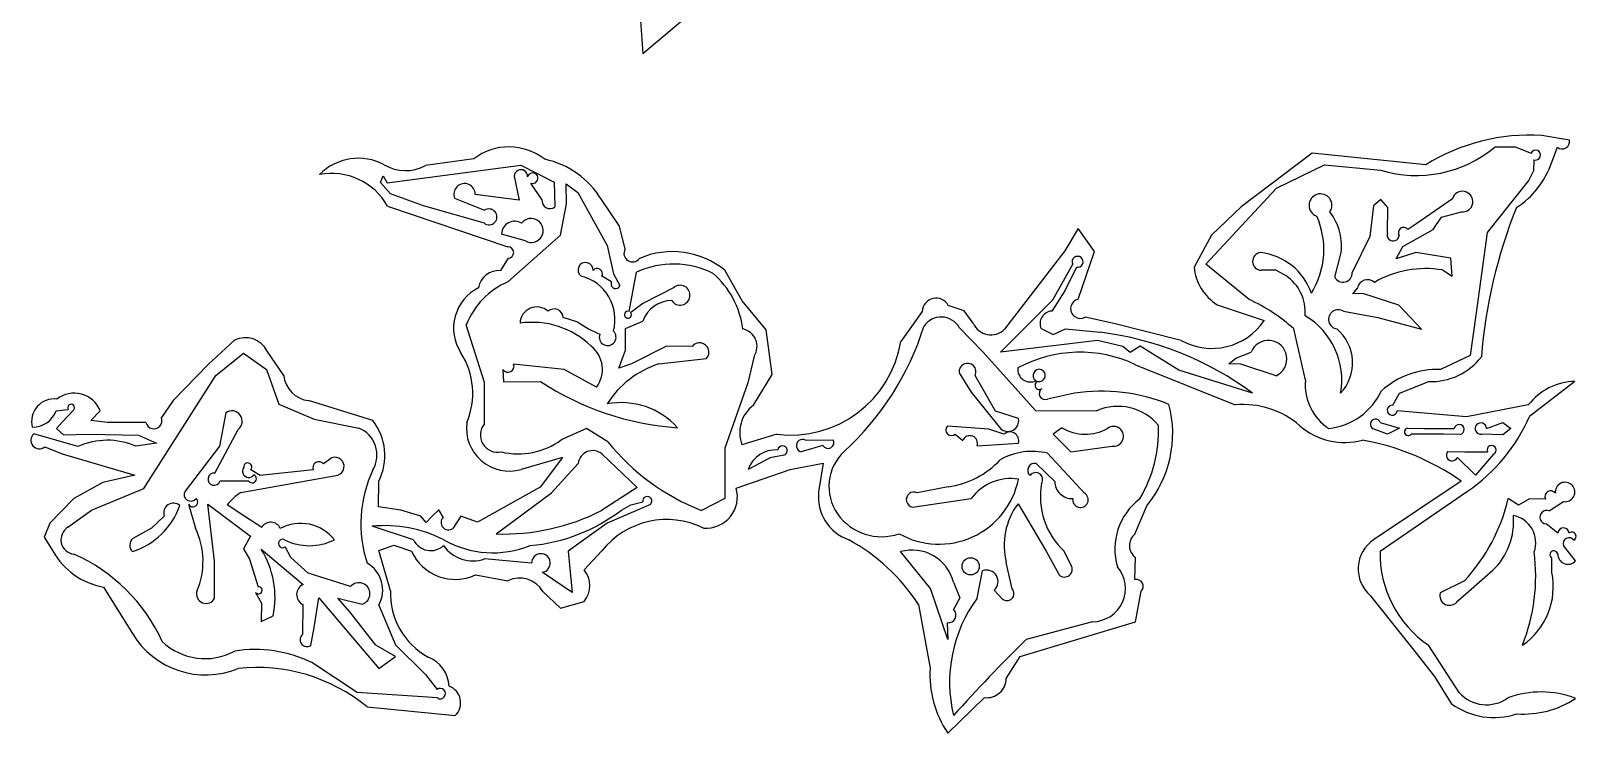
# Model space of a CAD drawing. Extents: x 0.1 to 7.7, y 0.72 to 10.33.
# Drawn here: x 0.1 to 3.759, y 5.285 to 6.949 of the extents above; entities that cross this region are included whole.
import ezdxf

# ---------------------------------------------------------------- set-up
doc = ezdxf.new("R2010")
doc.units = 0

msp = doc.modelspace()

# ---------------------------------------------------------------- linework, layer by layer
at = {"layer": 'Default', "color": 162, "linetype": 'CONTINUOUS'}
for p, q in [((1.534722, 7.090718), (1.548611, 6.895855)), ((1.548611, 6.895855), (1.697751, 7.02116)), ((3.743207, 6.689913), (3.67811, 6.70141)), ((3.133868, 6.659744), (2.965466, 6.532026)), ((3.402779, 6.631966), (3.133868, 6.659744)), ((3.567344, 6.674614), (3.614981, 6.67465)), ((3.614981, 6.67465), (3.652247, 6.659744)), ((3.701567, 6.638013), (3.715104, 6.67344)), ((0.94343, 6.589415), (1.259639, 6.630971)), ((1.148559, 6.645855), (1.034071, 6.63019)), ((1.259639, 6.630971), (1.339296, 6.590825)), ((3.04918, 6.576792), (3.163025, 6.631966)), ((3.163025, 6.631966), (3.296448, 6.619012)), ((3.658815, 6.643866), (3.657925, 6.617424)), ((0.927772, 6.589791), (0.933928, 6.605644)), ((0.951046, 6.563006), (0.927772, 6.589791)), ((0.933928, 6.605644), (0.94343, 6.589415)), ((1.244582, 6.604816), (1.256306, 6.548163)), ((1.310096, 6.549299), (1.283821, 6.588346)), ((1.339296, 6.590825), (1.340453, 6.532136)), ((1.367028, 6.586538), (1.395242, 6.56603)), ((1.368056, 6.539326), (1.367028, 6.586538)), ((3.646807, 6.595255), (3.548611, 6.471254)), ((3.657925, 6.617424), (3.646807, 6.595255)), ((1.029563, 6.534743), (0.951046, 6.563006)), ((1.103141, 6.55255), (1.174233, 6.524068)), ((1.256306, 6.548163), (1.152227, 6.561689)), ((1.395242, 6.56603), (1.464263, 6.440518)), ((2.881944, 6.395907), (3.04918, 6.576792)), ((3.465946, 6.550958), (3.381746, 6.492906)), ((0.944603, 6.534), (1.22937, 6.437522)), ((1.173611, 6.493076), (1.029563, 6.534743)), ((1.354162, 6.465294), (1.368056, 6.539326)), ((1.493886, 6.486673), (1.450882, 6.549546)), ((2.965466, 6.532026), (2.895455, 6.464739)), ((3.279188, 6.534467), (3.270833, 6.462031)), ((3.296609, 6.549709), (3.279188, 6.534467)), ((3.313523, 6.530722), (3.296609, 6.549709)), ((3.3125, 6.47058), (3.313523, 6.530722)), ((3.440271, 6.507966), (3.487202, 6.519962)), ((1.506944, 6.431982), (1.493886, 6.486673)), ((2.579478, 6.480549), (2.548611, 6.427747)), ((2.618239, 6.426305), (2.579478, 6.480549)), ((3.348317, 6.438135), (3.420722, 6.478179)), ((3.381746, 6.492906), (3.360645, 6.478486)), ((3.420722, 6.478179), (3.440271, 6.507966)), ((1.270833, 6.45141), (1.214312, 6.467697)), ((1.229366, 6.354428), (1.354162, 6.465294)), ((1.464263, 6.440518), (1.479167, 6.372989)), ((2.895455, 6.464739), (2.854167, 6.38931)), ((3.270833, 6.462031), (3.228949, 6.376125)), ((3.548611, 6.471254), (3.521811, 6.275753)), ((1.229932, 6.410203), (1.211859, 6.380937)), ((2.548611, 6.427747), (2.405587, 6.242056)), ((2.579498, 6.313151), (2.618239, 6.426305)), ((3.187336, 6.365573), (3.201389, 6.417238)), ((3.332511, 6.40888), (3.348317, 6.438135)), ((3.379301, 6.423632), (3.332511, 6.40888)), ((3.462172, 6.410374), (3.379301, 6.423632)), ((3.465306, 6.368104), (3.462172, 6.410374)), ((1.475069, 6.354704), (1.451979, 6.367684)), ((1.479167, 6.372989), (1.494745, 6.345827)), ((1.516401, 6.284275), (1.53432, 6.377134)), ((1.784446, 6.30909), (1.743474, 6.381656)), ((2.519628, 6.311943), (2.566809, 6.39634)), ((2.575579, 6.389282), (2.548628, 6.333268)), ((2.984554, 6.31252), (2.881944, 6.395907)), ((3.048715, 6.381851), (3.013685, 6.381964)), ((3.048715, 6.381851), (3.071379, 6.369046)), ((3.442552, 6.382466), (3.465306, 6.368104)), ((1.621632, 6.340298), (1.549114, 6.302827)), ((2.548628, 6.333268), (2.517336, 6.285028)), ((3.230558, 6.325638), (3.241048, 6.339634)), ((1.549114, 6.302827), (1.520197, 6.281707)), ((1.841213, 6.240912), (1.784446, 6.30909)), ((2.310043, 6.285715), (2.272372, 6.298002)), ((2.395631, 6.187749), (2.519628, 6.311943)), ((2.909148, 6.299822), (3.020547, 6.262445)), ((3.253775, 6.326409), (3.230558, 6.325638)), ((3.339235, 6.299285), (3.253775, 6.326409)), ((3.392772, 6.242058), (3.339235, 6.299285)), ((1.395165, 6.259174), (1.360556, 6.270021)), ((1.507853, 6.243674), (1.549053, 6.261553)), ((2.210798, 6.284283), (2.159722, 6.213116)), ((2.331185, 6.256557), (2.310043, 6.285715)), ((2.664409, 6.255972), (2.596682, 6.270853)), ((3.208185, 6.284742), (3.289534, 6.269869)), ((3.289534, 6.269869), (3.392772, 6.242058)), ((3.521811, 6.275753), (3.507802, 6.179804)), ((1.173611, 6.115989), (1.130926, 6.252812)), ((1.507936, 6.19221), (1.507853, 6.243674)), ((1.855133, 6.134367), (1.841213, 6.240912)), ((2.297965, 6.245972), (2.353737, 6.188201)), ((2.492188, 6.243569), (2.52091, 6.229269)), ((2.52091, 6.229269), (2.549749, 6.243076)), ((2.549749, 6.243076), (2.631702, 6.234899)), ((2.824035, 6.215298), (2.664409, 6.255972)), ((3.118056, 6.120986), (3.090278, 6.243061)), ((0.58221, 6.216193), (0.520456, 6.159183)), ((0.53747, 6.132619), (0.6035, 6.185109)), ((0.6035, 6.185109), (0.65751, 6.146521)), ((0.698608, 6.132617), (0.65907, 6.190321)), ((1.49203, 6.149736), (1.507936, 6.19221)), ((1.605186, 6.202053), (1.52248, 6.159663)), ((1.665785, 6.201409), (1.605186, 6.202053)), ((2.353737, 6.188201), (2.479186, 6.049394)), ((2.625959, 6.215298), (2.395631, 6.187749)), ((2.685629, 6.201409), (2.625959, 6.215298)), ((2.703, 6.186578), (2.685629, 6.201409)), ((2.727006, 6.201536), (2.703, 6.186578)), ((2.81848, 6.144974), (2.727006, 6.201536)), ((2.952861, 6.173631), (2.989328, 6.187836)), ((0.520456, 6.159183), (0.436905, 6.072933)), ((1.362663, 6.14679), (1.242945, 6.15962)), ((1.52248, 6.159663), (1.49203, 6.149736)), ((1.587006, 6.159998), (1.69955, 6.172752)), ((1.8125, 6.178353), (1.797955, 6.115346)), ((2.715933, 6.157903), (2.95166, 6.062519)), ((2.937008, 6.160392), (2.952861, 6.173631)), ((2.965424, 6.159574), (2.937008, 6.160392)), ((3.048611, 6.131964), (2.965424, 6.159574)), ((3.507802, 6.179804), (3.437964, 6.146629)), ((0.367507, 5.864208), (0.53747, 6.132619)), ((0.65751, 6.146521), (0.686833, 6.064639)), ((1.173611, 6.017841), (1.173611, 6.115989)), ((1.217541, 6.146802), (1.218864, 6.117046)), ((1.218864, 6.117046), (1.306817, 6.118075)), ((1.438842, 6.104788), (1.362663, 6.14679)), ((1.797955, 6.115346), (1.743056, 5.959797)), ((1.811119, 6.061911), (1.855133, 6.134367)), ((2.297825, 6.139089), (2.326567, 6.092924)), ((2.383824, 6.047743), (2.335802, 6.132424)), ((2.993056, 6.090297), (2.81848, 6.144974)), ((3.340627, 6.090566), (3.410419, 6.118075)), ((3.756279, 6.118498), (3.648515, 6.0354)), ((2.326567, 6.092924), (2.395833, 6.006964)), ((2.571441, 6.090297), (2.507597, 6.076408)), ((3.325, 6.06191), (3.340627, 6.090566)), ((0.15968, 6.048631), (0.188113, 6.051937)), ((0.201582, 6.05139), (0.174073, 6.021623)), ((0.241454, 6.025414), (0.263921, 6.048624)), ((0.436905, 6.072933), (0.40878, 6.032531)), ((0.561507, 6.043954), (0.546679, 5.964636)), ((0.686833, 6.064639), (0.770605, 6.028954)), ((0.909355, 6.025885), (0.757522, 6.072776)), ((2.4385, 6.030183), (2.383824, 6.047743)), ((2.479186, 6.049394), (2.623551, 6.04863)), ((3.499333, 6.034067), (3.335371, 6.04863)), ((3.645834, 6.06252), (3.499333, 6.034067)), ((0.174073, 6.021623), (0.160232, 6.006609)), ((0.160232, 6.006609), (0.177376, 5.992047)), ((0.28084, 6.020853), (0.241454, 6.025414)), ((0.372174, 6.021222), (0.28084, 6.020853)), ((0.535069, 5.900997), (0.590278, 6.004308)), ((0.770605, 6.028954), (0.876131, 6.00786)), ((1.415846, 6.006964), (1.355926, 5.979836)), ((1.466306, 5.975437), (1.415846, 6.006964)), ((2.368668, 6.00555), (2.270293, 6.01229)), ((2.403969, 5.993075), (2.368668, 6.00555)), ((2.540959, 6.008688), (2.520721, 5.992955)), ((3.3125, 5.993075), (3.278197, 6.006256)), ((3.295165, 6.020853), (3.340632, 6.007397)), ((3.340632, 6.007397), (3.3125, 5.993075)), ((3.35963, 6.007895), (3.399198, 6.006964)), ((3.399198, 6.006964), (3.470179, 6.006964)), ((3.546871, 6.006964), (3.585446, 6.020853)), ((3.585446, 6.020853), (3.604025, 6.006838)), ((3.604025, 6.006838), (3.585641, 5.99208)), ((0.210964, 5.963727), (0.106439, 5.994025)), ((0.177376, 5.992047), (0.237934, 5.993075)), ((0.237934, 5.993075), (0.354831, 5.991039)), ((0.397566, 5.971839), (0.348673, 5.964733)), ((0.354831, 5.991039), (0.397566, 5.971839)), ((0.546679, 5.964636), (0.464868, 5.858591)), ((1.866194, 5.993172), (1.783712, 5.968214)), ((1.975194, 5.966819), (1.923611, 5.951408)), ((1.934284, 5.979435), (2.000121, 5.979965)), ((2.288762, 5.993433), (2.306752, 5.978585)), ((2.340278, 5.965297), (2.438329, 5.971711)), ((2.520721, 5.992955), (2.535301, 5.977976)), ((2.535301, 5.977976), (2.5625, 5.951408)), ((2.5625, 5.951408), (2.659558, 5.965147)), ((3.444624, 5.993075), (3.368056, 5.993075)), ((3.484372, 5.992552), (3.444624, 5.993075)), ((3.585641, 5.99208), (3.534722, 5.993075)), ((0.132613, 5.963005), (0.174033, 5.946696)), ((0.174033, 5.946696), (0.345749, 5.89614)), ((0.812599, 5.937519), (0.792414, 5.922776)), ((1.358585, 5.93793), (1.260447, 5.909862)), ((1.358585, 5.93793), (1.306086, 5.867969)), ((1.45232, 5.945948), (1.53544, 5.866998)), ((1.743056, 5.959797), (1.743496, 5.840883)), ((1.850159, 5.937519), (1.798611, 5.909741)), ((1.882819, 5.943533), (1.850159, 5.937519)), ((2.59467, 5.853712), (2.507543, 5.947959)), ((3.455067, 5.952437), (3.495186, 5.951408)), ((3.520833, 5.895852), (3.477794, 5.938284)), ((3.495186, 5.951408), (3.548851, 5.95171)), ((3.563063, 5.945922), (3.520833, 5.895852)), ((0.345749, 5.89614), (0.270245, 5.878428)), ((0.59688, 5.854992), (0.826822, 5.896544)), ((0.6431, 5.895662), (0.620896, 5.909091)), ((0.768587, 5.908794), (0.6431, 5.895662)), ((1.332673, 5.854317), (1.395955, 5.92374)), ((1.769856, 5.865576), (1.897702, 5.909741)), ((1.897702, 5.909741), (1.976225, 5.924642)), ((1.976225, 5.924642), (1.965278, 5.8567)), ((2.480525, 5.923685), (2.524602, 5.881402)), ((0.270245, 5.878428), (0.201812, 5.840637)), ((0.243501, 5.813243), (0.367507, 5.864208)), ((0.615976, 5.881963), (0.547357, 5.881963)), ((0.923072, 5.821089), (0.923541, 5.881891)), ((1.306086, 5.867969), (1.157207, 5.784741)), ((1.53544, 5.866998), (1.450896, 5.812133)), ((2.272133, 5.868817), (2.198867, 5.854185)), ((3.486771, 5.882095), (3.279031, 5.742827)), ((3.2947, 5.715637), (3.501877, 5.857914)), ((0.201812, 5.840637), (0.144857, 5.782243)), ((0.473054, 5.827059), (0.489284, 5.770291)), ((0.518918, 5.827457), (0.619751, 5.751344)), ((0.534722, 5.692572), (0.518918, 5.827457)), ((0.606612, 5.797963), (0.564426, 5.825747)), ((0.97582, 5.813545), (0.923072, 5.821089)), ((1.201389, 5.756963), (1.332673, 5.854317)), ((1.56673, 5.826905), (1.46461, 5.782454)), ((1.498034, 5.813491), (1.520463, 5.825864)), ((1.520463, 5.825864), (1.548629, 5.833265)), ((1.743496, 5.840883), (1.6875, 5.812519)), ((2.187663, 5.820285), (2.326728, 5.840774)), ((2.43738, 5.828497), (2.504423, 5.71596)), ((2.714265, 5.756429), (2.742051, 5.823577)), ((3.6227, 5.824797), (3.598422, 5.840896)), ((3.648909, 5.840296), (3.6227, 5.824797)), ((3.686349, 5.839603), (3.648909, 5.840296)), ((3.695534, 5.811627), (3.729151, 5.833428)), ((0.144857, 5.782243), (0.131297, 5.749157)), ((0.187416, 5.772563), (0.243501, 5.813243)), ((0.415808, 5.7988), (0.385152, 5.770604)), ((0.646438, 5.772212), (0.606612, 5.797963)), ((1.022902, 5.798747), (0.97582, 5.813545)), ((1.035726, 5.784058), (1.022902, 5.798747)), ((1.049991, 5.799238), (1.035726, 5.784058)), ((1.065648, 5.813893), (1.049991, 5.799238)), ((1.076389, 5.796394), (1.065648, 5.813893)), ((1.118055, 5.798629), (1.098828, 5.769909)), ((1.157207, 5.784741), (1.118055, 5.798629)), ((1.46461, 5.782454), (1.371979, 5.715837)), ((0.131297, 5.749157), (0.152172, 5.715175)), ((0.385152, 5.770604), (0.34092, 5.746035)), ((0.619751, 5.751344), (0.603301, 5.721396)), ((1.005835, 5.743074), (0.908184, 5.774932)), ((3.715943, 5.759019), (3.687998, 5.780515)), ((0.603301, 5.721396), (0.617624, 5.696841)), ((0.645223, 5.721115), (0.744727, 5.637239)), ((0.715411, 5.701287), (0.702043, 5.726422)), ((0.923496, 5.717342), (0.959415, 5.730076)), ((0.951389, 5.622337), (0.923496, 5.717342)), ((0.959415, 5.730076), (1.001339, 5.716213)), ((1.371979, 5.715837), (1.381944, 5.618074)), ((1.409635, 5.671878), (1.452004, 5.716727)), ((2.230183, 5.627759), (2.159433, 5.714955)), ((2.504423, 5.71596), (2.53491, 5.659571)), ((2.563461, 5.682401), (2.546811, 5.715949)), ((3.757874, 5.693001), (3.729231, 5.729124)), ((0.53497, 5.604473), (0.534722, 5.692572)), ((0.617624, 5.696841), (0.637987, 5.631784)), ((0.756481, 5.664193), (0.715411, 5.701287)), ((1.285596, 5.687494), (1.174155, 5.697507)), ((2.423611, 5.626457), (2.409722, 5.688909)), ((2.714263, 5.648849), (2.715797, 5.700671)), ((3.701389, 5.665802), (3.701389, 5.699434)), ((0.856516, 5.631962), (0.756481, 5.664193)), ((1.152478, 5.65974), (1.229441, 5.645851)), ((1.381944, 5.618074), (1.310774, 5.666017)), ((2.284467, 5.642588), (2.299441, 5.605799)), ((2.340678, 5.604701), (2.353147, 5.669505)), ((3.494491, 5.64579), (3.437103, 5.617562)), ((3.478933, 5.598426), (3.561854, 5.670721)), ((0.271394, 5.63084), (0.34038, 5.520757)), ((0.632029, 5.618153), (0.646011, 5.592917)), ((0.770833, 5.535163), (0.782059, 5.605448)), ((0.782059, 5.605448), (0.923611, 5.437517)), ((0.827044, 5.604662), (0.8845, 5.590126)), ((0.855177, 5.57206), (0.827044, 5.604662)), ((1.311832, 5.620392), (1.353745, 5.58112)), ((2.270833, 5.506962), (2.230183, 5.627759)), ((2.299441, 5.605799), (2.284722, 5.577769)), ((2.381018, 5.623581), (2.399987, 5.603166)), ((2.715448, 5.548817), (2.729167, 5.621062)), ((3.271552, 5.610792), (3.368627, 5.489393)), ((0.646011, 5.592917), (0.645389, 5.549222)), ((0.645389, 5.549222), (0.673649, 5.562556)), ((0.743589, 5.589531), (0.743056, 5.518521)), ((0.916972, 5.493134), (0.855177, 5.57206)), ((0.923611, 5.588245), (0.96351, 5.493724)), ((1.353745, 5.58112), (1.409847, 5.596613)), ((2.201377, 5.589686), (2.229223, 5.438894)), ((0.762409, 5.492513), (0.770833, 5.535163)), ((2.269904, 5.546507), (2.270833, 5.506962)), ((2.442206, 5.466286), (2.715448, 5.548817)), ((2.613944, 5.548629), (2.456323, 5.506478)), ((0.962888, 5.465963), (0.916972, 5.493134)), ((0.96351, 5.493724), (1.034457, 5.423972)), ((3.368627, 5.489393), (3.423992, 5.418676)), ((3.481962, 5.381309), (3.409734, 5.493062)), ((0.87269, 5.380966), (0.764885, 5.452288)), ((0.923611, 5.437517), (0.962888, 5.465963)), ((2.409308, 5.41418), (2.442206, 5.466286)), ((1.034457, 5.423972), (1.061639, 5.3881)), ((3.423992, 5.418676), (3.463332, 5.354845)), ((1.0625, 5.368073), (0.87269, 5.380966)), ((0.895746, 5.3468), (1.104789, 5.326393)), ((2.270833, 5.284739), (2.357648, 5.369101))]:
    msp.add_line(p, q, dxfattribs=at)
msp.add_circle((2.325153, 5.680087), 0.020384, dxfattribs=at)
for centre, radius, start, end in [((3.65052, 6.230267), 0.471951, 86.64855, 121.663485), ((1.231911, 6.537397), 0.136787, 51.760457, 127.543063), ((3.380819, 6.89566), 0.289228, 253.039516, 310.158592), ((3.663104, 6.654937), 0.011873, 248.82571, 516.119826), ((3.726131, 6.686836), 0.017351, 230.540182, 370.215571), ((0.875368, 6.517079), 0.130071, 62.037807, 135.171715), ((0.986765, 6.716435), 0.098367, 239.172882, 298.745247), ((1.273952, 6.442462), 0.206811, 31.183735, 78.106194), ((3.503073, 6.706079), 0.20984, 303.077708, 341.072495), ((0.81158, 6.458487), 0.152962, 29.582449, 100.723638), ((1.126801, 6.56186), 0.025426, 359.615224, 561.479229), ((1.260355, 6.604484), 0.015776, 355.467584, 538.796274), ((1.288103, 6.600029), 0.012443, 249.874406, 525.055161), ((3.153658, 6.535809), 0.027088, 324.778751, 610.933724), ((3.489777, 6.544514), 0.024687, 264.0138, 524.868986), ((1.184632, 6.508357), 0.018841, 234.199929, 483.502427), ((1.328711, 6.546796), 0.018783, 172.340478, 308.694229), ((3.074323, 6.440296), 0.129141, 349.714625, 398.216156), ((4.743145, 6.07994), 1.212284, 158.194674, 175.425923), ((1.245179, 6.467088), 0.030873, 57.327929, 178.868984), ((1.284717, 6.476207), 0.02842, 240.756527, 503.588624), ((2.967749, 6.430956), 0.193987, 327.854377, 384.112954), ((3.350564, 6.471057), 0.012523, 36.386148, 215.288043), ((3.326043, 6.465644), 0.014415, 159.974723, 352.739692), ((1.229431, 6.423858), 0.013664, 272.099615, 450.25369), ((1.524527, 6.421892), 0.020272, 150.149582, 323.178273), ((1.619046, 6.229196), 0.196791, 50.780828, 113.443191), ((2.578495, 6.401883), 0.012934, 256.971039, 565.376381), ((3.013752, 6.402842), 0.020877, 95.245431, 269.81503), ((2.995709, 6.280191), 0.144345, 19.233428, 83.582404), ((1.208023, 6.332249), 0.048839, 85.495283, 170.291864), ((1.413196, 6.382403), 0.017848, 356.331959, 593.582395), ((1.377586, 6.265676), 0.105376, 344.576245, 436.267827), ((1.440779, 6.373369), 0.01256, 333.08683, 501.073785), ((1.621871, 6.189747), 0.206831, 63.194177, 115.042773), ((1.580208, 6.217598), 0.206833, 6.943845, 49.277656), ((2.97372, 6.401129), 0.120136, 185.645799, 237.48683), ((3.014821, 6.283411), 0.102625, 354.834956, 416.556963), ((3.206976, 6.375447), 0.021983, 206.691205, 361.768352), ((3.402715, 6.143363), 0.242398, 80.540913, 120.060168), ((1.208125, 6.244568), 0.107365, 116.700435, 212.845253), ((1.304167, 6.183474), 0.186602, 113.631669, 158.186573), ((1.484572, 6.349522), 0.010824, 151.397239, 340.039661), ((1.637131, 6.322673), 0.023471, 212.752772, 491.328235), ((3.265016, 6.334959), 0.024419, 48.187076, 168.962669), ((1.298115, 6.254876), 0.040011, 48.284246, 178.018018), ((1.617409, 6.237516), 0.072459, 90.013622, 160.626249), ((2.243315, 6.283381), 0.032529, 26.710255, 178.4117), ((2.585067, 6.290774), 0.023059, 103.975466, 300.243845), ((2.815383, 5.939834), 0.409285, 47.805687, 65.585521), ((1.287544, 6.059358), 0.199087, 45.621534, 98.497017), ((1.339068, 6.268672), 0.021531, 3.594047, 131.719684), ((1.555123, 6.484773), 0.276553, 234.661987, 247.003102), ((1.513853, 6.27642), 0.008259, 72.027957, 399.807986), ((2.255427, 6.222348), 0.048657, 29.046312, 146.904271), ((2.519012, 6.255655), 0.029421, 93.264366, 204.254326), ((2.896421, 6.346701), 0.150022, 241.151103, 325.831512), ((3.026835, 6.121504), 0.177321, 349.863807, 419.426046), ((3.195711, 6.26544), 0.022982, 57.126891, 261.812295), ((0.607553, 6.164378), 0.057681, 26.728841, 116.063169), ((1.465629, 6.223136), 0.019849, 159.154141, 406.99457), ((1.777385, 6.201398), 0.042002, 326.724225, 438.826585), ((1.566274, 6.453618), 0.679935, 312.567575, 342.478711), ((2.373234, 6.274183), 0.045595, 202.742902, 315.20089), ((2.536949, 5.474311), 0.766467, 53.481931, 82.898771), ((3.124179, 6.162222), 0.10552, 317.029384, 409.693837), ((0.969139, 6.090285), 0.177096, 336.82525, 392.845253), ((1.383594, 6.147094), 0.069585, 322.557019, 411.633638), ((1.683156, 6.187656), 0.022156, 317.725711, 501.630375), ((1.898921, 6.255333), 0.264196, 262.884213, 350.804965), ((2.584012, 5.878943), 0.30858, 64.690294, 118.433582), ((3.030153, 6.171766), 0.043874, 294.878862, 518.514679), ((1.229652, 6.154383), 0.014288, 212.044991, 381.502254), ((1.657587, 5.942028), 0.229113, 107.942613, 147.526362), ((2.317781, 6.141268), 0.020074, 333.860653, 546.233193), ((2.466751, 6.146835), 0.029867, 173.339009, 296.507845), ((3.415782, 6.267926), 0.149947, 267.950435, 322.486903), ((0.765212, 6.139268), 0.066935, 185.70209, 263.40292), ((1.676891, 6.679474), 0.672401, 236.607129, 266.112412), ((2.48749, 6.132537), 0.01447, 257.123811, 599.202151), ((2.487652, 6.109072), 0.009953, 109.895199, 310.027362), ((3.239886, 6.1098), 0.122343, 174.754355, 237.199593), ((3.431023, 5.946563), 0.200186, 88.013164, 131.645768), ((3.760222, 5.973775), 0.144777, 91.560731, 142.19463), ((0.15472, 6.023425), 0.053317, 82.927817, 194.738423), ((0.202389, 6.024653), 0.066036, 21.284461, 128.495269), ((2.501724, 6.089416), 0.014271, 122.512463, 294.297429), ((2.635505, 5.679109), 0.416149, 67.487983, 98.855679), ((3.157476, 6.160792), 0.154672, 275.987889, 335.298571), ((0.103077, 6.070565), 0.060704, 270.075764, 338.81789), ((0.19503, 6.056149), 0.008099, 324.007532, 571.340711), ((0.575836, 6.024089), 0.024493, 306.131995, 485.803704), ((1.49723, 5.887146), 0.180918, 42.177666, 100.48778), ((1.857966, 5.997351), 0.079767, 125.96613, 201.42515), ((2.673836, 5.934404), 0.124805, 39.545998, 113.760465), ((2.534748, 5.994971), 0.26898, 320.416684, 374.770604), ((2.971218, 5.860071), 0.203391, 48.924896, 95.518199), ((3.323555, 6.050092), 0.011906, 83.029263, 352.948035), ((0.39098, 6.025248), 0.019233, 192.08237, 382.253439), ((0.850405, 5.9439), 0.06894, 329.364139, 428.089255), ((0.803279, 5.942739), 0.13478, 333.16258, 398.09067), ((1.232547, 6.007412), 0.101462, 172.536718, 285.960925), ((1.205366, 5.991659), 0.041157, 140.494199, 282.043202), ((2.279824, 6.003152), 0.013204, 136.205453, 312.604502), ((2.413575, 6.025173), 0.025423, 225.744284, 371.366159), ((2.596568, 6.099868), 0.106799, 238.621914, 299.553248), ((2.663612, 5.988327), 0.023532, 260.080501, 487.628108), ((2.45089, 6.002737), 0.31938, 329.308069, 361.99705), ((3.211001, 6.13518), 0.161548, 228.924896, 285.067484), ((3.283713, 6.017004), 0.012082, 18.573164, 242.833957), ((3.361371, 5.99908), 0.008986, 101.175981, 318.065856), ((3.481874, 6.004286), 0.011998, 282.017118, 527.105889), ((3.264844, 6.203069), 0.418708, 304.47906, 336.394008), ((3.533299, 6.006578), 0.013578, 1.629215, 276.0173), ((0.120156, 5.979047), 0.02031, 132.483133, 307.829713), ((0.28094, 5.810665), 0.168299, 66.268457, 114.568668), ((1.254452, 6.117878), 0.171325, 256.326609, 306.31935), ((1.881757, 6.307878), 0.532087, 218.666514, 248.587179), ((1.879751, 5.954427), 0.011318, 285.73033, 532.816422), ((1.927559, 5.96595), 0.015069, 63.493386, 254.81053), ((1.987547, 5.973601), 0.014092, 208.767235, 386.844682), ((2.323393, 5.971634), 0.018035, 339.426775, 517.32929), ((2.41819, 5.977634), 0.020992, 343.611465, 492.644747), ((3.149809, 5.40075), 0.587568, 55.006381, 79.885413), ((3.558805, 5.955808), 0.010764, 293.306253, 562.377137), ((0.781349, 5.914339), 0.013915, 37.320987, 203.484651), ((0.819851, 5.917081), 0.021687, 288.74979, 469.536083), ((1.429945, 5.920106), 0.034183, 49.112959, 173.896463), ((1.863268, 5.887751), 0.068294, 85.587199, 161.216726), ((2.102864, 5.869418), 0.113297, 132.567575, 214.991594), ((2.245149, 6.071434), 0.204406, 277.586054, 317.314334), ((2.470217, 5.801275), 0.151359, 75.723234, 119.621872), ((3.465266, 5.943491), 0.013566, 138.746152, 337.430884), ((0.533556, 5.886537), 0.014539, 84.023358, 341.665624), ((0.615697, 5.905437), 0.01481, 143.767892, 324.660975), ((0.613417, 5.915317), 0.009731, 320.224298, 546.650426), ((0.623986, 5.887747), 0.00988, 215.829072, 427.430656), ((1.184061, 5.780665), 0.302775, 154.969395, 197.949873), ((2.476701, 5.907732), 0.016405, 76.521917, 228.701974), ((2.479235, 5.885696), 0.016518, 326.792577, 503.992434), ((0.478279, 5.850375), 0.015727, 148.503139, 324.337456), ((0.670957, 5.740155), 0.136656, 122.824443, 141.219879), ((1.698583, 5.844851), 0.074225, 265.523119, 376.213736), ((2.072293, 5.844683), 0.107688, 173.592972, 250.527266), ((2.250126, 5.924819), 0.192256, 240.608179, 348.475898), ((2.19087, 5.838027), 0.018029, 63.669434, 259.753226), ((2.419548, 5.773135), 0.11485, 80.498788, 143.918979), ((2.666731, 5.845404), 0.176464, 169.80119, 227.189658), ((2.564936, 5.881008), 0.040335, 179.440292, 273.042472), ((3.698811, 5.845257), 0.013684, 35.712932, 204.40375), ((3.732841, 5.856247), 0.023115, 260.816067, 547.462667), ((0.287767, 5.881591), 0.174388, 287.524623, 340.704859), ((0.437176, 5.806893), 0.022849, 48.352596, 200.74528), ((0.483199, 5.832678), 0.011596, 208.981069, 407.340762), ((1.559339, 5.834809), 0.010821, 313.078247, 548.206146), ((2.568892, 5.729905), 0.164365, 143.141922, 194.443292), ((2.585241, 5.837937), 0.018378, 171.259335, 419.132869), ((2.816008, 5.7209), 0.149345, 127.287875, 196.304393), ((3.177481, 5.939894), 0.432426, 317.146606, 346.765586), ((0.66773, 5.760422), 0.024339, 22.814894, 151.024578), ((0.738429, 5.679146), 0.102753, 38.569262, 118.014972), ((1.088399, 5.783821), 0.017387, 133.687532, 306.859324), ((1.218698, 6.270464), 0.513792, 268.069393, 296.867511), ((1.246629, 6.139355), 0.411573, 274.978044, 307.650164), ((1.605973, 5.594421), 0.196634, 63.799461, 141.537786), ((2.114092, 5.877278), 0.127002, 214.991594, 289.158098), ((3.450484, 5.786363), 0.16055, 313.922103, 364.999807), ((3.597973, 5.736084), 0.065466, 340.508451, 439.036908), ((3.689503, 5.796619), 0.016174, 68.10594, 264.662572), ((0.205414, 5.743213), 0.034429, 121.517191, 263.504185), ((0.355223, 5.73036), 0.02122, 132.379738, 225.227539), ((0.32873, 5.691792), 0.178717, 336.849276, 386.055317), ((0.939433, 5.475833), 0.300727, 62.704055, 95.964452), ((2.736463, 5.729139), 0.035178, 129.125006, 234.022821), ((3.72917, 5.7579), 0.013274, 2.364013, 175.163724), ((3.742275, 5.733901), 0.013891, 35.901986, 200.115132), ((3.748988, 5.750929), 0.009975, 297.068467, 491.081047), ((0.302809, 5.801687), 0.173712, 209.869098, 259.580861), ((0.033708, 5.330187), 0.414323, 24.508486, 66.107294), ((0.4586, 5.605831), 0.219359, 348.622234, 391.705303), ((0.695864, 5.734208), 0.00994, 63.181992, 308.435271), ((0.75943, 5.859948), 0.130954, 243.181992, 296.9436), ((1.104568, 5.762001), 0.112927, 203.919828, 295.103571), ((1.046505, 5.762343), 0.045003, 205.351103, 312.561197), ((1.146514, 5.777663), 0.084788, 214.863873, 289.026608), ((1.194024, 5.947811), 0.235652, 240.320649, 292.011099), ((1.307746, 5.687964), 0.022155, 277.855157, 541.217365), ((1.820216, 5.345344), 0.452755, 32.66181, 61.479401), ((2.186504, 5.617529), 0.101117, 14.348789, 105.528964), ((3.327117, 5.673874), 0.084064, 124.890728, 228.625298), ((3.556903, 5.710138), 0.262261, 178.798479, 235.864157), ((3.217126, 5.657431), 0.446193, 338.385737, 367.314668), ((3.706354, 5.707432), 0.009414, 13.195679, 238.169906), ((3.739785, 5.709181), 0.024269, 179.054308, 318.188527), ((0.859976, 5.623926), 0.072956, 330.720193, 420.389615), ((1.365643, 5.634121), 0.057974, 319.684864, 400.638867), ((2.547361, 5.673267), 0.01851, 227.726406, 389.566985), ((2.612958, 5.627474), 0.078852, 270.71707, 400.77624), ((0.755653, 5.613111), 0.026487, 114.363985, 242.903785), ((0.87653, 5.615072), 0.026189, 287.717359, 499.838748), ((1.256987, 5.58895), 0.063219, 29.82588, 115.831694), ((2.362793, 5.64394), 0.027324, 311.833402, 470.673248), ((2.7172, 5.632534), 0.016577, 316.208416, 460.205043), ((3.537347, 5.63143), 0.167604, 304.361305, 371.834181), ((0.514755, 5.614825), 0.022711, 162.832649, 332.880752), ((0.638887, 5.623273), 0.008558, 216.74599, 456.034937), ((1.12293, 5.61581), 0.171665, 177.821061, 241.388145), ((2.611719, 5.405431), 0.336411, 143.67667, 193.586192), ((2.41128, 5.615338), 0.016604, 227.145731, 402.040968), ((3.459316, 5.610831), 0.02321, 163.141995, 327.692862), ((2.272539, 5.564401), 0.018087, 261.62394, 407.65495), ((0.513654, 5.62487), 0.202147, 210.999981, 292.369183), ((0.512138, 5.607698), 0.146456, 226.161818, 298.65856), ((0.753378, 5.505998), 0.016229, 129.499006, 303.810622), ((5.277016, 2.646676), 4.016812, 134.605533, 138.154157), ((0.630582, 5.173618), 0.309345, 64.26863, 98.964919), ((1.010977, 5.391519), 0.079374, 3.16354, 67.990016), ((0.635487, 5.03181), 0.4086, 50.434965, 96.308993), ((2.4794, 5.423729), 0.250636, 176.531109, 213.679728), ((1.069218, 5.378394), 0.012315, 236.9394, 487.985059), ((1.075541, 5.356545), 0.042006, 314.127446, 429.532375), ((2.363648, 5.414366), 0.045661, 262.44976, 359.767386), ((3.546913, 5.438498), 0.08654, 221.363516, 305.532583), ((3.676066, 5.155334), 0.226885, 68.928837, 110.33915), ((3.564304, 5.491889), 0.170225, 233.617902, 288.588598), ((3.635024, 5.551018), 0.221086, 265.731021, 303.682971)]:
    msp.add_arc(centre, radius, start, end, dxfattribs=at)

doc.saveas('drawing.dxf')
